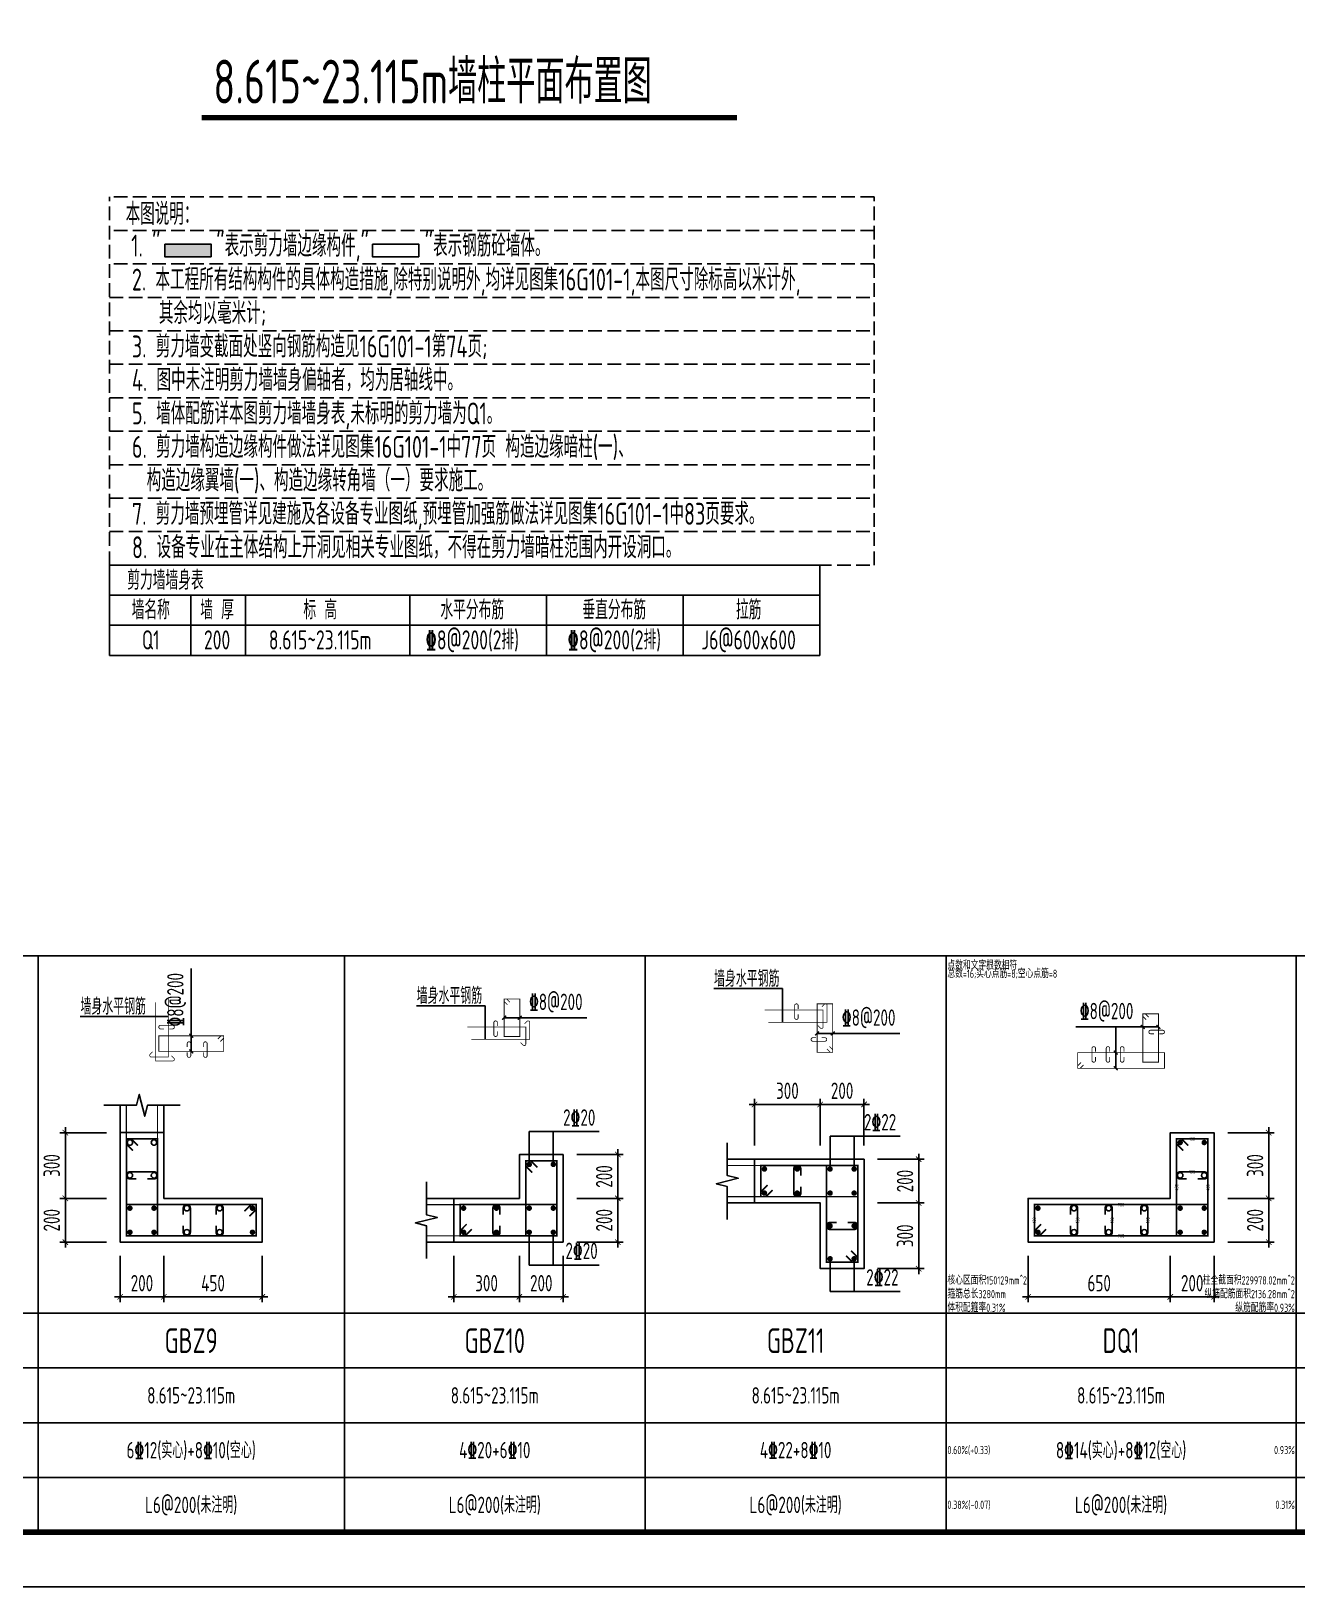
# Model space of a CAD drawing. Extents: x -668857 to 154266, y -275694 to 291306.
# Drawn here: x -320711 to -297571, y -40342 to -11913 of the extents above; entities that cross this region are included whole.
import ezdxf
from ezdxf.enums import TextEntityAlignment as Align

# ---------------------------------------------------------------- set-up
doc = ezdxf.new("R2010")
doc.units = 0
doc.header["$LTSCALE"] = 1000
doc.linetypes.add('DASH', pattern=[0.35, 0.25, -0.1])
doc.layers.get('0').update_dxf_attribs({"linetype": 'CONTINUOUS'})
doc.layers.get('DEFPOINTS').update_dxf_attribs({"linetype": 'CONTINUOUS'})
for name, color, linetype in [('-TK', 7, 'CONTINUOUS'), ('COLU_DE_DIM', 3, 'CONTINUOUS'), ('COLU_DE_TH', 7, 'CONTINUOUS'), ('HATCH', 8, 'CONTINUOUS'), ('LABEL', 1, 'CONTINUOUS'), ('LINK', 6, 'CONTINUOUS'), ('LINK-INDEX', 6, 'CONTINUOUS'), ('link-墙筋', 6, 'CONTINUOUS'), ('PUB_TEXT', 2, 'CONTINUOUS'), ('REIN', 6, 'CONTINUOUS'), ('S-文字', 7, 'CONTINUOUS'), ('S-表格线', 54, 'CONTINUOUS'), ('TAB', 7, 'CONTINUOUS'), ('TAB_TEXT', 7, 'CONTINUOUS'), ('TEXT25', 2, 'CONTINUOUS'), ('THIN', 7, 'CONTINUOUS'), ('z-计算配筋', 7, 'CONTINUOUS'), ('箍筋长度', 3, 'CONTINUOUS'), ('配箍校核', 34, 'CONTINUOUS')]:
    doc.layers.add(name, color=color, linetype=linetype)
doc.styles.add('BW_Rein', font='Tssdeng.shx', dxfattribs={"width": 0.7, "bigfont": 'hztxt.shx'})
doc.styles.add('TSSD_DIMENSION', font='Tssdeng.shx', dxfattribs={"width": 0.7, "bigfont": 'tssdchn.shx'})
doc.styles.add('TSSD_REIN', font='tssdeng.shx', dxfattribs={"width": 0.7, "height": 300, "bigfont": 'tssdchn.shx'})
doc.dimstyles.new('TSSD_25_100', dxfattribs={"dimtxt": 300, "dimasz": 100, "dimexe": 100, "dimexo": 250, "dimgap": 100, "dimtad": 1, "dimdec": 0, "dimlfac": 0.25, "dimzin": 0, "dimdsep": 46, "dimtxsty": 'TSSD_DIMENSION', "dimblk": 'ARCHTICK', "dimcen": 0, "dimdle": 100, "dimclrt": 7, "dimadec": 0, "dimazin": 0, "dimtfac": 1, "dimtdec": 0, "dimtix": 1, "dimtmove": 2, "dimatfit": 3, "dimldrblk": 'ARCHTICK', "dimfxl": 0, "dimtolj": 1, "dimtzin": 0, "dimarcsym": 0})

# ---------------------------------------------------------------- blocks, each defined once
blk = doc.blocks.new('_ArchTick')
at = {"color": 0, "linetype": 'ByBlock', "const_width": 0.15}
blk.add_lwpolyline([(-0.5, -0.5), (0.5, 0.5)], dxfattribs=at)
blk = doc.blocks.new('*D1475')
at = {"layer": 'COLU_DE_DIM', "color": 0, "lineweight": -2}
for p, q in [((-302485, -34292), (-302485, -35142)), ((-299885, -34292), (-299885, -35142)), ((-302585, -35042), (-299785, -35042))]:
    blk.add_line(p, q, dxfattribs=at)
at = {"layer": 'DEFPOINTS', "color": 0}
for p in [(-302485, -34042), (-299885, -34042), (-299885, -35042)]:
    blk.add_point(p, dxfattribs=at)
at = {"layer": 'COLU_DE_DIM', "color": 0, "lineweight": -2, "xscale": 100, "yscale": 100, "zscale": 100, "rotation": 180}
blk.add_blockref('_ArchTick', (-302485, -35042), dxfattribs=at)
at = {"layer": 'COLU_DE_DIM', "color": 0, "lineweight": -2, "xscale": 100, "yscale": 100, "zscale": 100}
blk.add_blockref('_ArchTick', (-299885, -35042), dxfattribs=at)
at = {"layer": 'COLU_DE_DIM', "color": 7, "insert": (-301185, -34792), "char_height": 300, "attachment_point": 5, "style": 'TSSD_DIMENSION'}
blk.add_mtext('\\A1;650', dxfattribs=at)
blk = doc.blocks.new('*D1476')
at = {"layer": 'COLU_DE_DIM', "color": 0, "lineweight": -2}
for p, q in [((-299885, -34292), (-299885, -35142)), ((-299085, -34292), (-299085, -35142)), ((-299985, -35042), (-298985, -35042))]:
    blk.add_line(p, q, dxfattribs=at)
at = {"layer": 'DEFPOINTS', "color": 0}
for p in [(-299885, -34042), (-299085, -34042), (-299085, -35042)]:
    blk.add_point(p, dxfattribs=at)
at = {"layer": 'COLU_DE_DIM', "color": 0, "lineweight": -2, "xscale": 100, "yscale": 100, "zscale": 100, "rotation": 180}
blk.add_blockref('_ArchTick', (-299885, -35042), dxfattribs=at)
at = {"layer": 'COLU_DE_DIM', "color": 0, "lineweight": -2, "xscale": 100, "yscale": 100, "zscale": 100}
blk.add_blockref('_ArchTick', (-299085, -35042), dxfattribs=at)
at = {"layer": 'COLU_DE_DIM', "color": 7, "insert": (-299485, -34792), "char_height": 300, "attachment_point": 5, "style": 'TSSD_DIMENSION'}
blk.add_mtext('\\A1;200', dxfattribs=at)
blk = doc.blocks.new('*D1477')
at = {"layer": 'COLU_DE_DIM', "color": 0, "lineweight": -2}
for p, q in [((-298835, -33242), (-297985, -33242)), ((-298085, -34142), (-298085, -33142)), ((-298835, -34042), (-297985, -34042))]:
    blk.add_line(p, q, dxfattribs=at)
at = {"layer": 'DEFPOINTS', "color": 0}
for p in [(-299085, -33242), (-298085, -33242), (-299085, -34042)]:
    blk.add_point(p, dxfattribs=at)
at = {"layer": 'COLU_DE_DIM', "color": 0, "lineweight": -2, "xscale": 100, "yscale": 100, "zscale": 100}
for p, rotation in [((-298085, -33242), 90), ((-298085, -34042), 270)]:
    blk.add_blockref('_ArchTick', p, dxfattribs=dict(at, rotation=rotation))
at = {"layer": 'COLU_DE_DIM', "color": 7, "insert": (-298335, -33642), "char_height": 300, "attachment_point": 5, "rotation": 90, "style": 'TSSD_DIMENSION'}
blk.add_mtext('\\A1;200', dxfattribs=at)
blk = doc.blocks.new('*D1478')
at = {"layer": 'COLU_DE_DIM', "color": 0, "lineweight": -2}
for p, q in [((-298835, -32042), (-297985, -32042)), ((-298085, -33342), (-298085, -31942)), ((-298835, -33242), (-297985, -33242))]:
    blk.add_line(p, q, dxfattribs=at)
at = {"layer": 'DEFPOINTS', "color": 0}
for p in [(-299085, -32042), (-298085, -32042), (-299085, -33242)]:
    blk.add_point(p, dxfattribs=at)
at = {"layer": 'COLU_DE_DIM', "color": 0, "lineweight": -2, "xscale": 100, "yscale": 100, "zscale": 100}
for p, rotation in [((-298085, -32042), 90), ((-298085, -33242), 270)]:
    blk.add_blockref('_ArchTick', p, dxfattribs=dict(at, rotation=rotation))
at = {"layer": 'COLU_DE_DIM', "color": 7, "insert": (-298335, -32642), "char_height": 300, "attachment_point": 5, "rotation": 90, "style": 'TSSD_DIMENSION'}
blk.add_mtext('\\A1;300', dxfattribs=at)
blk = doc.blocks.new('*D1483')
at = {"layer": 'COLU_DE_DIM', "color": 0, "lineweight": -2}
for p, q in [((-307585, -31526), (-306185, -31526)), ((-307485, -32276), (-307485, -31426)), ((-306285, -32276), (-306285, -31426))]:
    blk.add_line(p, q, dxfattribs=at)
at = {"layer": 'DEFPOINTS', "color": 0}
for p in [(-306285, -31526), (-307485, -32526), (-306285, -32526)]:
    blk.add_point(p, dxfattribs=at)
at = {"layer": 'COLU_DE_DIM', "color": 0, "lineweight": -2, "xscale": 100, "yscale": 100, "zscale": 100, "rotation": 180}
blk.add_blockref('_ArchTick', (-307485, -31526), dxfattribs=at)
at = {"layer": 'COLU_DE_DIM', "color": 0, "lineweight": -2, "xscale": 100, "yscale": 100, "zscale": 100}
blk.add_blockref('_ArchTick', (-306285, -31526), dxfattribs=at)
at = {"layer": 'COLU_DE_DIM', "color": 7, "insert": (-306885, -31276), "char_height": 300, "attachment_point": 5, "style": 'TSSD_DIMENSION'}
blk.add_mtext('\\A1;300', dxfattribs=at)
blk = doc.blocks.new('*D1484')
at = {"layer": 'COLU_DE_DIM', "color": 0, "lineweight": -2}
for p, q in [((-306385, -31526), (-305385, -31526)), ((-306285, -32276), (-306285, -31426)), ((-305485, -32276), (-305485, -31426))]:
    blk.add_line(p, q, dxfattribs=at)
at = {"layer": 'DEFPOINTS', "color": 0}
for p in [(-305485, -31526), (-306285, -32526), (-305485, -32526)]:
    blk.add_point(p, dxfattribs=at)
at = {"layer": 'COLU_DE_DIM', "color": 0, "lineweight": -2, "xscale": 100, "yscale": 100, "zscale": 100, "rotation": 180}
blk.add_blockref('_ArchTick', (-306285, -31526), dxfattribs=at)
at = {"layer": 'COLU_DE_DIM', "color": 0, "lineweight": -2, "xscale": 100, "yscale": 100, "zscale": 100}
blk.add_blockref('_ArchTick', (-305485, -31526), dxfattribs=at)
at = {"layer": 'COLU_DE_DIM', "color": 7, "insert": (-305885, -31276), "char_height": 300, "attachment_point": 5, "style": 'TSSD_DIMENSION'}
blk.add_mtext('\\A1;200', dxfattribs=at)
blk = doc.blocks.new('*D1485')
at = {"layer": 'COLU_DE_DIM', "color": 0, "lineweight": -2}
for p, q in [((-304485, -34626), (-304485, -33226)), ((-305235, -33326), (-304385, -33326)), ((-305235, -34526), (-304385, -34526))]:
    blk.add_line(p, q, dxfattribs=at)
at = {"layer": 'DEFPOINTS', "color": 0}
for p in [(-305485, -33326), (-304485, -33326), (-305485, -34526)]:
    blk.add_point(p, dxfattribs=at)
at = {"layer": 'COLU_DE_DIM', "color": 0, "lineweight": -2, "xscale": 100, "yscale": 100, "zscale": 100}
for p, rotation in [((-304485, -33326), 90), ((-304485, -34526), 270)]:
    blk.add_blockref('_ArchTick', p, dxfattribs=dict(at, rotation=rotation))
at = {"layer": 'COLU_DE_DIM', "color": 7, "insert": (-304735, -33926), "char_height": 300, "attachment_point": 5, "rotation": 90, "style": 'TSSD_DIMENSION'}
blk.add_mtext('\\A1;300', dxfattribs=at)
blk = doc.blocks.new('*D1486')
at = {"layer": 'COLU_DE_DIM', "color": 0, "lineweight": -2}
for p, q in [((-305235, -32526), (-304385, -32526)), ((-304485, -33426), (-304485, -32426)), ((-305235, -33326), (-304385, -33326))]:
    blk.add_line(p, q, dxfattribs=at)
at = {"layer": 'DEFPOINTS', "color": 0}
for p in [(-305485, -32526), (-304485, -32526), (-305485, -33326)]:
    blk.add_point(p, dxfattribs=at)
at = {"layer": 'COLU_DE_DIM', "color": 0, "lineweight": -2, "xscale": 100, "yscale": 100, "zscale": 100}
for p, rotation in [((-304485, -32526), 90), ((-304485, -33326), 270)]:
    blk.add_blockref('_ArchTick', p, dxfattribs=dict(at, rotation=rotation))
at = {"layer": 'COLU_DE_DIM', "color": 7, "insert": (-304735, -32926), "char_height": 300, "attachment_point": 5, "rotation": 90, "style": 'TSSD_DIMENSION'}
blk.add_mtext('\\A1;200', dxfattribs=at)
blk = doc.blocks.new('*D1487')
at = {"layer": 'COLU_DE_DIM', "color": 0, "lineweight": -2}
for p, q in [((-319085, -34292), (-319085, -35142)), ((-318285, -34292), (-318285, -35142)), ((-319185, -35042), (-318185, -35042))]:
    blk.add_line(p, q, dxfattribs=at)
at = {"layer": 'DEFPOINTS', "color": 0}
for p in [(-319085, -34042), (-318285, -34042), (-318285, -35042)]:
    blk.add_point(p, dxfattribs=at)
at = {"layer": 'COLU_DE_DIM', "color": 0, "lineweight": -2, "xscale": 100, "yscale": 100, "zscale": 100, "rotation": 180}
blk.add_blockref('_ArchTick', (-319085, -35042), dxfattribs=at)
at = {"layer": 'COLU_DE_DIM', "color": 0, "lineweight": -2, "xscale": 100, "yscale": 100, "zscale": 100}
blk.add_blockref('_ArchTick', (-318285, -35042), dxfattribs=at)
at = {"layer": 'COLU_DE_DIM', "color": 7, "insert": (-318685, -34792), "char_height": 300, "attachment_point": 5, "style": 'TSSD_DIMENSION'}
blk.add_mtext('\\A1;200', dxfattribs=at)
blk = doc.blocks.new('*D1488')
at = {"layer": 'COLU_DE_DIM', "color": 0, "lineweight": -2}
for p, q in [((-318285, -34292), (-318285, -35142)), ((-316485, -34292), (-316485, -35142)), ((-318385, -35042), (-316385, -35042))]:
    blk.add_line(p, q, dxfattribs=at)
at = {"layer": 'DEFPOINTS', "color": 0}
for p in [(-318285, -34042), (-316485, -34042), (-316485, -35042)]:
    blk.add_point(p, dxfattribs=at)
at = {"layer": 'COLU_DE_DIM', "color": 0, "lineweight": -2, "xscale": 100, "yscale": 100, "zscale": 100, "rotation": 180}
blk.add_blockref('_ArchTick', (-318285, -35042), dxfattribs=at)
at = {"layer": 'COLU_DE_DIM', "color": 0, "lineweight": -2, "xscale": 100, "yscale": 100, "zscale": 100}
blk.add_blockref('_ArchTick', (-316485, -35042), dxfattribs=at)
at = {"layer": 'COLU_DE_DIM', "color": 7, "insert": (-317385, -34792), "char_height": 300, "attachment_point": 5, "style": 'TSSD_DIMENSION'}
blk.add_mtext('\\A1;450', dxfattribs=at)
blk = doc.blocks.new('*D1489')
at = {"layer": 'COLU_DE_DIM', "color": 0, "lineweight": -2}
for p, q in [((-319335, -33242), (-320185, -33242)), ((-320085, -34142), (-320085, -33142)), ((-319335, -34042), (-320185, -34042))]:
    blk.add_line(p, q, dxfattribs=at)
at = {"layer": 'DEFPOINTS', "color": 0}
for p in [(-320085, -33242), (-319085, -33242), (-319085, -34042)]:
    blk.add_point(p, dxfattribs=at)
at = {"layer": 'COLU_DE_DIM', "color": 0, "lineweight": -2, "xscale": 100, "yscale": 100, "zscale": 100}
for p, rotation in [((-320085, -33242), 90), ((-320085, -34042), 270)]:
    blk.add_blockref('_ArchTick', p, dxfattribs=dict(at, rotation=rotation))
at = {"layer": 'COLU_DE_DIM', "color": 7, "insert": (-320335, -33642), "char_height": 300, "attachment_point": 5, "rotation": 90, "style": 'TSSD_DIMENSION'}
blk.add_mtext('\\A1;200', dxfattribs=at)
blk = doc.blocks.new('*D1490')
at = {"layer": 'COLU_DE_DIM', "color": 0, "lineweight": -2}
for p, q in [((-319335, -32042), (-320185, -32042)), ((-320085, -33342), (-320085, -31942)), ((-319335, -33242), (-320185, -33242))]:
    blk.add_line(p, q, dxfattribs=at)
at = {"layer": 'DEFPOINTS', "color": 0}
for p in [(-320085, -32042), (-319085, -32042), (-319085, -33242)]:
    blk.add_point(p, dxfattribs=at)
at = {"layer": 'COLU_DE_DIM', "color": 0, "lineweight": -2, "xscale": 100, "yscale": 100, "zscale": 100}
for p, rotation in [((-320085, -32042), 90), ((-320085, -33242), 270)]:
    blk.add_blockref('_ArchTick', p, dxfattribs=dict(at, rotation=rotation))
at = {"layer": 'COLU_DE_DIM', "color": 7, "insert": (-320335, -32642), "char_height": 300, "attachment_point": 5, "rotation": 90, "style": 'TSSD_DIMENSION'}
blk.add_mtext('\\A1;300', dxfattribs=at)
blk = doc.blocks.new('*D1491')
at = {"layer": 'COLU_DE_DIM', "color": 0, "lineweight": -2}
for p, q in [((-312985, -34292), (-312985, -35142)), ((-311785, -34292), (-311785, -35142)), ((-313085, -35042), (-311685, -35042))]:
    blk.add_line(p, q, dxfattribs=at)
at = {"layer": 'DEFPOINTS', "color": 0}
for p in [(-312985, -34042), (-311785, -34042), (-311785, -35042)]:
    blk.add_point(p, dxfattribs=at)
at = {"layer": 'COLU_DE_DIM', "color": 0, "lineweight": -2, "xscale": 100, "yscale": 100, "zscale": 100, "rotation": 180}
blk.add_blockref('_ArchTick', (-312985, -35042), dxfattribs=at)
at = {"layer": 'COLU_DE_DIM', "color": 0, "lineweight": -2, "xscale": 100, "yscale": 100, "zscale": 100}
blk.add_blockref('_ArchTick', (-311785, -35042), dxfattribs=at)
at = {"layer": 'COLU_DE_DIM', "color": 7, "insert": (-312385, -34792), "char_height": 300, "attachment_point": 5, "style": 'TSSD_DIMENSION'}
blk.add_mtext('\\A1;300', dxfattribs=at)
blk = doc.blocks.new('*D1492')
at = {"layer": 'COLU_DE_DIM', "color": 0, "lineweight": -2}
for p, q in [((-311785, -34292), (-311785, -35142)), ((-310985, -34292), (-310985, -35142)), ((-311885, -35042), (-310885, -35042))]:
    blk.add_line(p, q, dxfattribs=at)
at = {"layer": 'DEFPOINTS', "color": 0}
for p in [(-311785, -34042), (-310985, -34042), (-310985, -35042)]:
    blk.add_point(p, dxfattribs=at)
at = {"layer": 'COLU_DE_DIM', "color": 0, "lineweight": -2, "xscale": 100, "yscale": 100, "zscale": 100, "rotation": 180}
blk.add_blockref('_ArchTick', (-311785, -35042), dxfattribs=at)
at = {"layer": 'COLU_DE_DIM', "color": 0, "lineweight": -2, "xscale": 100, "yscale": 100, "zscale": 100}
blk.add_blockref('_ArchTick', (-310985, -35042), dxfattribs=at)
at = {"layer": 'COLU_DE_DIM', "color": 7, "insert": (-311385, -34792), "char_height": 300, "attachment_point": 5, "style": 'TSSD_DIMENSION'}
blk.add_mtext('\\A1;200', dxfattribs=at)
blk = doc.blocks.new('*D1493')
at = {"layer": 'COLU_DE_DIM', "color": 0, "lineweight": -2}
for p, q in [((-310735, -33242), (-309885, -33242)), ((-309985, -34142), (-309985, -33142)), ((-310735, -34042), (-309885, -34042))]:
    blk.add_line(p, q, dxfattribs=at)
at = {"layer": 'DEFPOINTS', "color": 0}
for p in [(-310985, -33242), (-309985, -33242), (-310985, -34042)]:
    blk.add_point(p, dxfattribs=at)
at = {"layer": 'COLU_DE_DIM', "color": 0, "lineweight": -2, "xscale": 100, "yscale": 100, "zscale": 100}
for p, rotation in [((-309985, -33242), 90), ((-309985, -34042), 270)]:
    blk.add_blockref('_ArchTick', p, dxfattribs=dict(at, rotation=rotation))
at = {"layer": 'COLU_DE_DIM', "color": 7, "insert": (-310235, -33642), "char_height": 300, "attachment_point": 5, "rotation": 90, "style": 'TSSD_DIMENSION'}
blk.add_mtext('\\A1;200', dxfattribs=at)
blk = doc.blocks.new('*D1494')
at = {"layer": 'COLU_DE_DIM', "color": 0, "lineweight": -2}
for p, q in [((-309985, -33342), (-309985, -32342)), ((-310735, -32442), (-309885, -32442)), ((-310735, -33242), (-309885, -33242))]:
    blk.add_line(p, q, dxfattribs=at)
at = {"layer": 'DEFPOINTS', "color": 0}
for p in [(-310985, -32442), (-309985, -32442), (-310985, -33242)]:
    blk.add_point(p, dxfattribs=at)
at = {"layer": 'COLU_DE_DIM', "color": 0, "lineweight": -2, "xscale": 100, "yscale": 100, "zscale": 100}
for p, rotation in [((-309985, -32442), 90), ((-309985, -33242), 270)]:
    blk.add_blockref('_ArchTick', p, dxfattribs=dict(at, rotation=rotation))
at = {"layer": 'COLU_DE_DIM', "color": 7, "insert": (-310235, -32842), "char_height": 300, "attachment_point": 5, "rotation": 90, "style": 'TSSD_DIMENSION'}
blk.add_mtext('\\A1;200', dxfattribs=at)
blk = doc.blocks.new('*U1218')
at = {"layer": 'HATCH'}
for points in [[(5140097, 756132), (5140097, 756363), (5140942, 756132)], [(5140097, 756363), (5140942, 756132), (5140942, 756363)]]:
    blk.add_solid(points, dxfattribs=at)
blk = doc.blocks.new('A1')
blk.add_lwpolyline([(0, 59400), (0, 0), (84100, 0), (84100, 59400)], close=True)
at = {"const_width": 100}
blk.add_lwpolyline([(2500, 58400), (2500, 1000), (83100, 1000), (83100, 58400)], close=True, dxfattribs=at)

msp = doc.modelspace()

# ---------------------------------------------------------------- linework, layer by layer
at = {"layer": 'COLU_DE_TH'}
for points in [[(-318284.77, -32041.64), (-319084.77, -32041.64), (-319084.77, -34041.64), (-316484.5, -34041.64), (-316484.5, -33241.64), (-318284.77, -33241.64), (-318284.77, -32041.64)], [(-299084.6, -34041.64), (-299084.6, -32041.98), (-299884.6, -32041.98), (-299884.6, -33241.64), (-302484.5, -33241.64), (-302484.5, -34041.64), (-299084.6, -34041.64)], [(-312984.5, -33241.64), (-312984.5, -34041.64), (-310984.5, -34041.64), (-310984.5, -32441.64), (-311784.5, -32441.64), (-311784.5, -33241.64), (-312984.5, -33241.64)], [(-307484.5, -32525.95), (-307484.5, -33325.95), (-306284.5, -33325.95), (-306284.5, -34525.6), (-305484.5, -34525.6), (-305484.5, -32525.95), (-307484.5, -32525.95)]]:
    msp.add_lwpolyline(points, close=True, dxfattribs=at)
at = {"layer": 'LABEL'}
for p, q in [((-317784.64, -30555.97), (-317784.64, -29043.47)), ((-312062, -29941.64), (-310549.5, -29941.64)), ((-300102.07, -30109.09), (-301614.57, -30109.09)), ((-306342, -30229.13), (-304829.5, -30229.13)), ((-311604.5, -32021.64), (-310324.5, -32021.64)), ((-311604.5, -32621.64), (-311604.5, -32021.64)), ((-311164.5, -32621.64), (-311164.5, -32021.64)), ((-306104.5, -32105.95), (-304824.5, -32105.95)), ((-306104.5, -32705.95), (-306104.5, -32105.95)), ((-305664.5, -32705.95), (-305664.5, -32105.95)), ((-311604.5, -33861.64), (-311604.5, -34461.64)), ((-311164.5, -33861.64), (-311164.5, -34461.64)), ((-306104.5, -34345.6), (-306104.5, -34945.6)), ((-305664.5, -34345.6), (-305664.5, -34945.6)), ((-311604.5, -34461.64), (-310324.5, -34461.64)), ((-306104.5, -34945.6), (-304824.5, -34945.6))]:
    msp.add_line(p, q, dxfattribs=at)
at = {"layer": 'LABEL', "const_width": 25}
for points in [[(-312097.36, -29977), (-312026.61, -29906.29)], [(-311812.36, -29977), (-311741.61, -29906.29)], [(-300351.7, -30144.44), (-300422.45, -30073.73)], [(-300066.7, -30144.44), (-300137.45, -30073.73)], [(-317749.24, -30306.32), (-317819.99, -30235.61)], [(-306377.39, -30264.48), (-306306.64, -30193.77)], [(-306092.39, -30264.48), (-306021.64, -30193.77)], [(-317749.24, -30591.32), (-317819.99, -30520.61)], [(-300846.16, -30614.88), (-300916.91, -30544.17)], [(-300846.16, -30899.88), (-300916.91, -30829.17)]]:
    msp.add_lwpolyline(points, dxfattribs=at)
at = {"layer": 'LABEL'}
msp.add_lwpolyline([(-300881.54, -30864.53), (-300881.54, -30109.09)], dxfattribs=at)
at = {"layer": 'LINK', "const_width": 30}
for points in [[(-318849.77, -32368.57), (-318969.77, -32248.57), (-318969.77, -32156.64), (-318399.77, -32156.64), (-318399.77, -33926.64), (-318969.77, -33926.64), (-318969.77, -32156.64), (-318877.84, -32156.64), (-318757.84, -32276.64)], [(-299649.6, -32368.91), (-299769.6, -32248.91), (-299769.6, -32156.98), (-299199.6, -32156.98), (-299199.6, -33926.64), (-299769.6, -33926.64), (-299769.6, -32156.98), (-299677.68, -32156.98), (-299557.68, -32276.98)], [(-311549.5, -32768.57), (-311669.5, -32648.57), (-311669.5, -32556.64), (-311099.5, -32556.64), (-311099.5, -33926.64), (-311669.5, -33926.64), (-311669.5, -32556.64), (-311577.58, -32556.64), (-311457.58, -32676.64)], [(-307157.58, -33090.95), (-307277.58, -33210.95), (-307369.5, -33210.95), (-307369.5, -32640.95), (-305599.5, -32640.95), (-305599.5, -33210.95), (-307369.5, -33210.95), (-307369.5, -33119.03), (-307249.5, -32999.03)], [(-305719.5, -34198.68), (-305599.5, -34318.68), (-305599.5, -34410.6), (-306169.5, -34410.6), (-306169.5, -32640.95), (-305599.5, -32640.95), (-305599.5, -34410.6), (-305691.43, -34410.6), (-305811.43, -34290.6)], [(-316811.43, -33476.64), (-316691.43, -33356.64), (-316599.5, -33356.64), (-316599.5, -33926.64), (-318969.77, -33926.64), (-318969.77, -33356.64), (-316599.5, -33356.64), (-316599.5, -33448.57), (-316719.5, -33568.57)], [(-312657.58, -33806.64), (-312777.58, -33926.64), (-312869.5, -33926.64), (-312869.5, -33356.64), (-311099.5, -33356.64), (-311099.5, -33926.64), (-312869.5, -33926.64), (-312869.5, -33834.72), (-312749.5, -33714.72)], [(-302157.58, -33806.64), (-302277.58, -33926.64), (-302369.5, -33926.64), (-302369.5, -33356.64), (-299199.6, -33356.64), (-299199.6, -33926.64), (-302369.5, -33926.64), (-302369.5, -33834.72), (-302249.5, -33714.72)]]:
    msp.add_lwpolyline(points, dxfattribs=at)
for points in [[(-306639.5, -32825.95), (-306639.5, -32705.95, 1), (-306769.5, -32705.95), (-306769.5, -33145.95, 1), (-306639.5, -33145.95), (-306639.5, -33025.95)], [(-318584.77, -32886.64), (-318464.77, -32886.64, 1), (-318464.77, -32756.64), (-318904.77, -32756.64, 1), (-318904.77, -32886.64), (-318784.77, -32886.64)], [(-299384.6, -32886.81), (-299264.6, -32886.81, 1), (-299264.6, -32756.81), (-299704.6, -32756.81, 1), (-299704.6, -32886.81), (-299584.6, -32886.81)], [(-317929.68, -33741.64), (-317929.68, -33861.64, 1), (-317799.68, -33861.64), (-317799.68, -33421.64, 1), (-317929.68, -33421.64), (-317929.68, -33541.64)], [(-317329.59, -33741.64), (-317329.59, -33861.64, 1), (-317199.59, -33861.64), (-317199.59, -33421.64, 1), (-317329.59, -33421.64), (-317329.59, -33541.64)], [(-312139.5, -33541.64), (-312139.5, -33421.64, 1), (-312269.5, -33421.64), (-312269.5, -33861.64, 1), (-312139.5, -33861.64), (-312139.5, -33741.64)], [(-301710.22, -33741.64), (-301710.22, -33861.64, 1), (-301580.22, -33861.64), (-301580.22, -33421.64, 1), (-301710.22, -33421.64), (-301710.22, -33541.64)], [(-301076.79, -33741.64), (-301076.79, -33861.64, 1), (-300946.79, -33861.64), (-300946.79, -33421.64, 1), (-301076.79, -33421.64), (-301076.79, -33541.64)], [(-300425.52, -33741.64), (-300425.52, -33861.64, 1), (-300295.52, -33861.64), (-300295.52, -33421.64, 1), (-300425.52, -33421.64), (-300425.52, -33541.64)], [(-305984.5, -33680.78), (-306104.5, -33680.78, 1), (-306104.5, -33810.78), (-305664.5, -33810.78, 1), (-305664.5, -33680.78), (-305784.5, -33680.78)]]:
    msp.add_lwpolyline(points, format="xyb", dxfattribs=at)
at = {"layer": 'LINK-INDEX', "const_width": 15}
for points in [[(-312002, -29705.1), (-312062, -29645.1), (-312062, -29599.14), (-311777, -29599.14), (-311777, -30284.14), (-312062, -30284.14), (-312062, -29599.14), (-312016.04, -29599.14), (-311956.04, -29659.14)], [(-306117, -30466.54), (-306057, -30526.54), (-306057, -30572.5), (-306342, -30572.5), (-306342, -29687.67), (-306057, -29687.67), (-306057, -30572.5), (-306102.97, -30572.5), (-306162.97, -30512.5)], [(-300327.08, -29975.66), (-300387.08, -29915.66), (-300387.08, -29869.7), (-300102.08, -29869.7), (-300102.08, -30754.53), (-300387.08, -30754.53), (-300387.08, -29869.7), (-300341.12, -29869.7), (-300281.12, -29929.7)], [(-317298.03, -30330.97), (-317238.03, -30270.97), (-317192.07, -30270.97), (-317192.07, -30555.97), (-318377.2, -30555.97), (-318377.2, -30270.97), (-317192.07, -30270.97), (-317192.07, -30316.93), (-317252.07, -30376.93)], [(-301471.06, -30804.52), (-301531.06, -30864.52), (-301577.03, -30864.52), (-301577.03, -30579.52), (-299992.08, -30579.52), (-299992.08, -30864.52), (-301577.03, -30864.52), (-301577.03, -30818.56), (-301517.03, -30758.56)]]:
    msp.add_lwpolyline(points, dxfattribs=at)
for points in [[(-306687, -29780.17), (-306687, -29720.17, 1), (-306752, -29720.17), (-306752, -29940.17, 1), (-306687, -29940.17), (-306687, -29880.17)], [(-318184.7, -30145.97), (-318124.7, -30145.97, 1), (-318124.7, -30080.97), (-318344.7, -30080.97, 1), (-318344.7, -30145.97), (-318284.7, -30145.97)], [(-312187, -30091.64), (-312187, -30031.64, 1), (-312252, -30031.64), (-312252, -30251.64, 1), (-312187, -30251.64), (-312187, -30191.64)], [(-317857.16, -30573.47), (-317857.16, -30633.47, 1), (-317792.16, -30633.47), (-317792.16, -30413.47, 1), (-317857.16, -30413.47), (-317857.16, -30473.47)], [(-317557.11, -30573.47), (-317557.11, -30633.47, 1), (-317492.11, -30633.47), (-317492.11, -30413.47, 1), (-317557.11, -30413.47), (-317557.11, -30473.47)], [(-306359.5, -30306.63), (-306419.5, -30306.63, 1), (-306419.5, -30371.63), (-306199.5, -30371.63, 1), (-306199.5, -30306.63), (-306259.5, -30306.63)], [(-300084.58, -30234.61), (-300024.58, -30234.61, 1), (-300024.58, -30169.61), (-300244.58, -30169.61, 1), (-300244.58, -30234.61), (-300184.58, -30234.61)], [(-301252.04, -30562.02), (-301252.04, -30502.02, 1), (-301317.04, -30502.02), (-301317.04, -30722.02, 1), (-301252.04, -30722.02), (-301252.04, -30662.02)], [(-300992.05, -30562.03), (-300992.05, -30502.03, 1), (-301057.05, -30502.03), (-301057.05, -30722.03, 1), (-300992.05, -30722.03), (-300992.05, -30662.03)], [(-300732.06, -30562.03), (-300732.06, -30502.03, 1), (-300797.06, -30502.03), (-300797.06, -30722.03, 1), (-300732.06, -30722.03), (-300732.06, -30662.03)]]:
    msp.add_lwpolyline(points, format="xyb", dxfattribs=at)
at = {"layer": 'LINK-INDEX', "color": 1, "const_width": 20}
for points in [[(-318969.77, -32256.64), (-318969.77, -31541.64)], [(-318399.77, -32256.64), (-318399.77, -31541.64)], [(-307269.5, -32640.95), (-307984.5, -32640.95)], [(-307269.5, -33210.95), (-307984.5, -33210.95)], [(-312769.5, -33356.64), (-313484.5, -33356.64)], [(-312769.5, -33926.64), (-313484.5, -33926.64)]]:
    msp.add_lwpolyline(points, dxfattribs=at)
at = {"layer": 'link-墙筋', "color": 152, "const_width": 12.5}
for points in [[(-318202.2, -29589.19), (-318202.2, -30659.19), (-318517.88, -30659.19, -0.41421356), (-318541.88, -30635.19), (-318541.88, -30626.7, -0.19891237), (-318534.85, -30609.73), (-318488.88, -30563.77)], [(-318432.04, -29660.06), (-318432.04, -30730.06), (-318116.36, -30730.06, 0.41421356), (-318092.36, -30706.06), (-318092.36, -30697.57, 0.19891237), (-318099.39, -30680.6), (-318145.35, -30634.64)], [(-307302, -29797.67), (-306232, -29797.67), (-306232, -30113.35, -0.41421356), (-306256, -30137.35), (-306264.49, -30137.35, -0.19891237), (-306281.46, -30130.32), (-306327.42, -30084.36)], [(-307231.13, -30027.51), (-306161.13, -30027.51), (-306161.13, -29711.83, 0.41421356), (-306185.13, -29687.83), (-306193.62, -29687.83, 0.19891237), (-306210.59, -29694.86), (-306256.55, -29740.82)], [(-312737, -30109.14), (-311667, -30109.14), (-311667, -30424.82, -0.41421356), (-311691, -30448.82), (-311699.49, -30448.82, -0.19891237), (-311716.46, -30441.79), (-311762.42, -30395.82)], [(-312666.13, -30338.98), (-311596.13, -30338.98), (-311596.13, -30023.3, 0.41421356), (-311620.13, -29999.3), (-311628.62, -29999.3, 0.19891237), (-311645.59, -30006.33), (-311691.55, -30052.29)]]:
    msp.add_lwpolyline(points, format="xyb", dxfattribs=at)
at = {"layer": 'PUB_TEXT', "color": 7, "const_width": 100}
msp.add_lwpolyline([(-317590.68, -13495.43), (-307803.55, -13495.43)], dxfattribs=at)
at = {"layer": 'REIN', "const_width": 50}
for points in [[(-299729.6, -32221.98, 1), (-299679.6, -32221.98, 1), (-299729.6, -32221.98)], [(-299289.6, -32221.98, 1), (-299239.6, -32221.98, 1), (-299289.6, -32221.98)], [(-311629.5, -32621.64, 1), (-311579.5, -32621.64, 1), (-311629.5, -32621.64)], [(-311189.5, -32621.64, 1), (-311139.5, -32621.64, 1), (-311189.5, -32621.64)], [(-307329.5, -32705.95, 1), (-307279.5, -32705.95, 1), (-307329.5, -32705.95)], [(-306729.5, -32705.95, 1), (-306679.5, -32705.95, 1), (-306729.5, -32705.95)], [(-306129.5, -32705.95, 1), (-306079.5, -32705.95, 1), (-306129.5, -32705.95)], [(-305689.5, -32705.95, 1), (-305639.5, -32705.95, 1), (-305689.5, -32705.95)], [(-307329.5, -33145.95, 1), (-307279.5, -33145.95, 1), (-307329.5, -33145.95)], [(-306729.5, -33145.95, 1), (-306679.5, -33145.95, 1), (-306729.5, -33145.95)], [(-306129.5, -33145.95, 1), (-306079.5, -33145.95, 1), (-306129.5, -33145.95)], [(-305689.5, -33145.95, 1), (-305639.5, -33145.95, 1), (-305689.5, -33145.95)], [(-318929.77, -33421.64, 1), (-318879.77, -33421.64, 1), (-318929.77, -33421.64)], [(-318489.77, -33421.64, 1), (-318439.77, -33421.64, 1), (-318489.77, -33421.64)], [(-316689.5, -33421.64, 1), (-316639.5, -33421.64, 1), (-316689.5, -33421.64)], [(-312829.5, -33421.64, 1), (-312779.5, -33421.64, 1), (-312829.5, -33421.64)], [(-312229.5, -33421.64, 1), (-312179.5, -33421.64, 1), (-312229.5, -33421.64)], [(-311629.5, -33421.64, 1), (-311579.5, -33421.64, 1), (-311629.5, -33421.64)], [(-311189.5, -33421.64, 1), (-311139.5, -33421.64, 1), (-311189.5, -33421.64)], [(-302329.5, -33421.64, 1), (-302279.5, -33421.64, 1), (-302329.5, -33421.64)], [(-299729.6, -33421.64, 1), (-299679.6, -33421.64, 1), (-299729.6, -33421.64)], [(-299289.6, -33421.64, 1), (-299239.6, -33421.64, 1), (-299289.6, -33421.64)], [(-318929.77, -33861.64, 1), (-318879.77, -33861.64, 1), (-318929.77, -33861.64)], [(-318489.77, -33861.64, 1), (-318439.77, -33861.64, 1), (-318489.77, -33861.64)], [(-316689.5, -33861.64, 1), (-316639.5, -33861.64, 1), (-316689.5, -33861.64)], [(-312829.5, -33861.64, 1), (-312779.5, -33861.64, 1), (-312829.5, -33861.64)], [(-312229.5, -33861.64, 1), (-312179.5, -33861.64, 1), (-312229.5, -33861.64)], [(-311629.5, -33861.64, 1), (-311579.5, -33861.64, 1), (-311629.5, -33861.64)], [(-311189.5, -33861.64, 1), (-311139.5, -33861.64, 1), (-311189.5, -33861.64)], [(-306129.5, -33745.78, 1), (-306079.5, -33745.78, 1), (-306129.5, -33745.78)], [(-305689.5, -33745.78, 1), (-305639.5, -33745.78, 1), (-305689.5, -33745.78)], [(-302329.5, -33861.64, 1), (-302279.5, -33861.64, 1), (-302329.5, -33861.64)], [(-299729.6, -33861.64, 1), (-299679.6, -33861.64, 1), (-299729.6, -33861.64)], [(-299289.6, -33861.64, 1), (-299239.6, -33861.64, 1), (-299289.6, -33861.64)], [(-306129.5, -34345.6, 1), (-306079.5, -34345.6, 1), (-306129.5, -34345.6)], [(-305689.5, -34345.6, 1), (-305639.5, -34345.6, 1), (-305689.5, -34345.6)]]:
    msp.add_lwpolyline(points, format="xyb", close=True, dxfattribs=at)
at = {"layer": 'REIN'}
for centre in [(-318904.77, -32221.64), (-318464.77, -32221.64), (-318904.77, -32821.64), (-318464.77, -32821.64), (-299704.6, -32821.81), (-299264.6, -32821.81), (-317864.68, -33421.64), (-317264.59, -33421.64), (-301645.22, -33421.64), (-301011.79, -33421.64), (-300360.52, -33421.64), (-317864.68, -33861.64), (-317264.59, -33861.64), (-301645.22, -33861.64), (-301011.79, -33861.64), (-300360.52, -33861.64)]:
    msp.add_circle(centre, 50, dxfattribs=at)
at = {"layer": 'S-文字'}
for points in [[(-318266.66, -15804.48), (-317421.86, -15804.48), (-317421.86, -16035.2), (-318266.66, -16035.2)], [(-314470.19, -15804.48), (-313625.39, -15804.48), (-313625.39, -16035.2), (-314470.19, -16035.2)]]:
    msp.add_lwpolyline(points, close=True, dxfattribs=at)
at = {"layer": 'S-表格线', "linetype": 'DASH'}
for p, q in [((-319276.14, -21670.31), (-319276.14, -14943.55)), ((-305301.02, -14943.55), (-319276.14, -14943.55)), ((-305301.02, -21670.31), (-305301.02, -14943.55)), ((-305301.02, -15555.07), (-319276.14, -15555.07)), ((-305301.02, -16166.59), (-319276.14, -16166.59)), ((-319276.14, -16778.12), (-305301.02, -16778.12)), ((-319276.14, -17389.64), (-305301.02, -17389.64)), ((-319276.14, -18001.17), (-305301.02, -18001.17)), ((-319276.14, -18612.69), (-305301.02, -18612.69)), ((-319276.14, -19224.21), (-305301.02, -19224.21)), ((-319276.14, -19835.74), (-305301.02, -19835.74)), ((-319276.14, -20447.26), (-305301.02, -20447.26)), ((-319276.14, -21058.79), (-305301.02, -21058.79)), ((-319276.14, -21670.31), (-305301.02, -21670.31))]:
    msp.add_line(p, q, dxfattribs=at)
at = {"layer": 'S-表格线'}
for p, q in [((-319276.14, -21670.31), (-319276.14, -23320.31)), ((-319276.14, -21670.31), (-306290.39, -21670.31)), ((-306290.39, -21670.31), (-306290.39, -23320.31)), ((-319276.14, -22220.31), (-306290.39, -22220.31)), ((-317790.39, -22220.31), (-317790.39, -23320.31)), ((-316790.39, -22220.31), (-316790.39, -23320.31)), ((-313790.39, -22220.31), (-313790.39, -23320.31)), ((-311290.39, -22220.31), (-311290.39, -23320.31)), ((-308790.39, -22220.31), (-308790.39, -23320.31)), ((-319276.14, -22770.31), (-306290.39, -22770.31)), ((-319276.14, -23320.31), (-306290.39, -23320.31))]:
    msp.add_line(p, q, dxfattribs=at)
at = {"layer": 'TAB'}
for points in [[(-326584.72, -28812.09), (-320584.77, -28812.09), (-320584.77, -39341.64), (-326584.72, -39341.64), (-326584.72, -28812.09), (-326584.72, -35341.64), (-320584.77, -35341.64), (-320584.77, -36341.64), (-326584.72, -36341.64), (-326584.72, -37341.64), (-320584.77, -37341.64), (-320584.77, -38341.64), (-326584.72, -38341.64)], [(-320584.77, -28812.09), (-314984.5, -28812.09), (-314984.5, -39341.64), (-320584.77, -39341.64), (-320584.77, -28812.09), (-320584.77, -35341.64), (-314984.5, -35341.64), (-314984.5, -36341.64), (-320584.77, -36341.64), (-320584.77, -37341.64), (-314984.5, -37341.64), (-314984.5, -38341.64), (-320584.77, -38341.64)], [(-314984.5, -28812.09), (-309484.5, -28812.09), (-309484.5, -39341.64), (-314984.5, -39341.64), (-314984.5, -28812.09), (-314984.5, -35341.64), (-309484.5, -35341.64), (-309484.5, -36341.64), (-314984.5, -36341.64), (-314984.5, -37341.64), (-309484.5, -37341.64), (-309484.5, -38341.64), (-314984.5, -38341.64)], [(-309484.5, -28812.09), (-303984.5, -28812.09), (-303984.5, -39341.64), (-309484.5, -39341.64), (-309484.5, -28812.09), (-309484.5, -35341.64), (-303984.5, -35341.64), (-303984.5, -36341.64), (-309484.5, -36341.64), (-309484.5, -37341.64), (-303984.5, -37341.64), (-303984.5, -38341.64), (-309484.5, -38341.64)], [(-303984.5, -28812.09), (-297584.6, -28812.09), (-297584.6, -39341.64), (-303984.5, -39341.64), (-303984.5, -28812.09), (-303984.5, -35341.64), (-297584.6, -35341.64), (-297584.6, -36341.64), (-303984.5, -36341.64), (-303984.5, -37341.64), (-297584.6, -37341.64), (-297584.6, -38341.64), (-303984.5, -38341.64)], [(-297584.6, -28812.09), (-290584.6, -28812.09), (-290584.6, -39341.64), (-297584.6, -39341.64), (-297584.6, -28812.09), (-297584.6, -35341.64), (-290584.6, -35341.64), (-290584.6, -36341.64), (-297584.6, -36341.64), (-297584.6, -37341.64), (-290584.6, -37341.64), (-290584.6, -38341.64), (-297584.6, -38341.64)]]:
    msp.add_lwpolyline(points, dxfattribs=at)
at = {"layer": 'THIN'}
for p, q in [((-319084.77, -32041.64), (-319084.77, -31541.64)), ((-318284.77, -32041.64), (-318284.77, -31541.64)), ((-307484.5, -32525.95), (-307984.5, -32525.95)), ((-312984.5, -33241.64), (-313484.5, -33241.64)), ((-307484.5, -33325.95), (-307984.5, -33325.95)), ((-312984.5, -34041.64), (-313484.5, -34041.64))]:
    msp.add_line(p, q, dxfattribs=at)
for points in [[(-317984.77, -31541.64), (-318584.77, -31541.64), (-318634.77, -31741.64), (-318734.77, -31341.64), (-318784.77, -31541.64), (-319384.77, -31541.64)], [(-307984.5, -32225.95), (-307984.5, -32825.95), (-307784.5, -32875.95), (-308184.5, -32975.95), (-307984.5, -33025.95), (-307984.5, -33625.95)], [(-313484.5, -32941.64), (-313484.5, -33541.64), (-313284.5, -33591.64), (-313684.5, -33691.64), (-313484.5, -33741.64), (-313484.5, -34341.64)]]:
    msp.add_lwpolyline(points, dxfattribs=at)
at = {"layer": 'z-计算配筋'}
for p, q in [((-306977.1, -29409.83), (-308231.74, -29409.83)), ((-306977.1, -30027.51), (-306977.1, -29409.83)), ((-312412.1, -29721.3), (-313666.74, -29721.3)), ((-312412.1, -30338.98), (-312412.1, -29721.3)), ((-318202.2, -29917.3), (-319813.19, -29917.3))]:
    msp.add_line(p, q, dxfattribs=at)

# ---------------------------------------------------------------- block references
at = {"layer": '-TK'}
msp.add_blockref('A1', (-353584.71, -40341.64), dxfattribs=at)
at = {"layer": 'HATCH'}
msp.add_blockref('*U1218', (-5458363.47, -772167.26), dxfattribs=at)

# ---------------------------------------------------------------- texts
at = {"layer": 'PUB_TEXT', "color": 7, "style": 'TSSD_REIN', "width": 0.7}
msp.add_text('8.615~23.115m墙柱平面布置图', height=800, dxfattribs=at).set_placement((-317381.1, -13235.43))
at = {"layer": 'S-文字', "style": 'TSSD_REIN', "width": 0.7}
for s, height, p in [('本图说明：', 400, (-318983.25, -15453.72)), ('1. "      "表示剪力墙边缘构件,"      "表示钢筋砼墙体。', 400, (-318881.52, -16032.68)), ('2. 本工程所有结构构件的具体构造措施,除特别说明外,均详见图集16G101-1,本图尺寸除标高以米计外,', 400, (-318868, -16652.98)), ('其余均以毫米计;', 400, (-318375.4, -17264.5)), ('3. 剪力墙变截面处竖向钢筋构造见16G101-1第74页;', 400, (-318868, -17876.03)), ('4. 图中未注明剪力墙墙身偏轴者，均为居轴线中。', 400, (-318868, -18487.55)), ('6. 剪力墙构造边缘构件做法详见图集16G101-1中77页 构造边缘暗柱(一)、', 400, (-318868, -19710.6)), ('构造边缘翼墙(一)、构造边缘转角墙（一）要求施工。', 400, (-318598.76, -20322.12)), ('7. 剪力墙预埋管详见建施及各设备专业图纸,预埋管加强筋做法详见图集16G101-1中83页要求。', 400, (-318868, -20933.65)), ('8. 设备专业在主体结构上开洞见相关专业图纸，不得在剪力墙暗柱范围内开设洞口。', 400, (-318868, -21545.17)), ('剪力墙墙身表', 350, (-318952.38, -22120.31))]:
    msp.add_text(s, height=height, dxfattribs=at).set_placement(p)
at = {"layer": 'S-文字', "color": 3, "style": 'TSSD_REIN', "width": 0.7}
msp.add_text('5. 墙体配筋详本图剪力墙墙身表,未标明的剪力墙为Q1。', height=400, dxfattribs=at).set_placement((-318868, -19099.07))
at = {"layer": 'S-文字', "style": 'TSSD_REIN', "width": 0.7}
for s, p in [('墙名称', (-318523.82, -22662.45)), ('墙 厚', (-317311.13, -22662.45)), ('标 高', (-315425.75, -22662.45)), ('水平分布筋', (-312647.28, -22662.45)), ('垂直分布筋', (-310050.22, -22662.45)), ('拉筋', (-307594.03, -22662.45)), ('Q1', (-318523.82, -23212.45)), ('200', (-317311.13, -23212.45)), ('8.615~23.115m', (-315425.75, -23212.45)), ('%%1328@200(2排)', (-312647.28, -23212.45)), ('%%1328@200(2排)', (-310050.22, -23212.45)), ('J6@600x600', (-307594.03, -23212.45))]:
    msp.add_text(s, height=350, dxfattribs=at).set_placement(p, align=Align.CENTER)
at = {"layer": 'TAB_TEXT', "style": 'TSSD_REIN', "width": 0.7}
for s, height, p in [('GBZ9', 450, (-317784.64, -35841.64)), ('GBZ10', 450, (-312234.5, -35841.64)), ('GBZ11', 450, (-306734.5, -35841.64)), ('DQ1', 450, (-300784.55, -35841.64)), ('8.615~23.115m', 300, (-317784.64, -36841.64)), ('8.615~23.115m', 300, (-312234.5, -36841.64)), ('8.615~23.115m', 300, (-306734.5, -36841.64)), ('8.615~23.115m', 300, (-300784.55, -36841.64)), ('L6@200(未注明)', 300, (-317784.64, -38841.64)), ('L6@200(未注明)', 300, (-312234.5, -38841.64)), ('L6@200(未注明)', 300, (-306734.5, -38841.64)), ('L6@200(未注明)', 300, (-300784.55, -38841.64))]:
    msp.add_text(s, height=height, dxfattribs=at).set_placement(p, align=Align.MIDDLE)
at = {"layer": 'TAB_TEXT', "color": 1, "style": 'TSSD_REIN', "width": 0.7}
for s, p in [('6%%13212(实心)+8%%13210(空心)', (-317784.64, -37841.64)), ('4%%13220+6%%13210', (-312234.5, -37841.64)), ('4%%13222+8%%13210', (-306734.5, -37841.64)), ('8%%13214(实心)+8%%13212(空心)', (-300784.55, -37841.64))]:
    msp.add_text(s, height=300, dxfattribs=at).set_placement(p, align=Align.MIDDLE)
at = {"layer": 'TEXT25', "style": 'TSSD_REIN', "width": 0.7}
msp.add_text('%%1328@200', height=300, rotation=89.999998, dxfattribs=at).set_placement((-317834.64, -30103.47), align=Align.BOTTOM_LEFT)
for p in [(-311609.5, -29891.64), (-305889.5, -30179.13), (-301539.95, -30059.09)]:
    msp.add_text('%%1328@200', height=300, dxfattribs=at).set_placement(p, align=Align.BOTTOM_LEFT)
at = {"layer": 'TEXT25', "color": 1, "style": 'TSSD_REIN', "width": 0.7}
for s, rotation, p in [('2%%13220', 0.000002, (-310986.04, -32005.58)), ('2%%13222', 0.000002, (-305486.04, -32089.89)), ('2%%13220', 359.999998, (-310943.77, -34441.75)), ('2%%13222', 359.999998, (-305443.77, -34925.72))]:
    msp.add_text(s, height=300, rotation=rotation, dxfattribs=at).set_placement(p, align=Align.BOTTOM_LEFT)
at = {"layer": 'z-计算配筋', "style": 'TSSD_REIN', "width": 0.7}
for p in [(-307628.32, -29226.81), (-319209.76, -29734.28), (-313063.32, -29538.28)]:
    msp.add_text('墙身水平钢筋', height=300, dxfattribs=at).set_placement(p, align=Align.MIDDLE_CENTER)
at = {"layer": '箍筋长度', "style": 'BW_Rein', "width": 0.7}
for s, rotation, p in [('138', 0.000087, (-299484.6, -32156.98)), ('438', 90.000087, (-299769.6, -33041.81)), ('438', 90.000087, (-299199.6, -33041.81)), ('138', 90, (-302369.5, -33641.64)), ('138', 90, (-301580.22, -33641.64)), ('138', 90, (-300946.79, -33641.64)), ('138', 90, (-300295.52, -33641.64))]:
    msp.add_text(s, height=65, rotation=rotation, dxfattribs=at).set_placement(p, align=Align.MIDDLE_CENTER)
for s, p in [('138', (-299484.6, -32756.81)), ('788', (-300784.55, -33356.64)), ('788', (-300784.55, -33926.64))]:
    msp.add_text(s, height=65, dxfattribs=at).set_placement(p, align=Align.MIDDLE_CENTER)
at = {"layer": '配箍校核', "style": 'BW_Rein', "width": 0.7}
for s, p in [('点数和文字根数相符', (-303959.5, -29062.09)), ('总数=16;实心点筋=8;空心点筋=8', (-303959.5, -29212.09)), ('核心区面积150129mm^ 2', (-303959.5, -34816.64)), ('箍筋总长3280mm', (-303959.5, -35066.64)), ('体积配箍率0.31%', (-303959.5, -35316.64))]:
    msp.add_text(s, height=150, dxfattribs=at).set_placement(p)
for s, p in [('柱全截面积229978.02mm^ 2', (-297609.6, -34816.64)), ('纵筋配筋面积2136.28mm^ 2', (-297609.6, -35066.64)), ('纵筋配筋率0.93%', (-297609.6, -35316.64))]:
    msp.add_text(s, height=150, dxfattribs=at).set_placement(p, align=Align.RIGHT)
msp.add_text('0.60%(+0.33)', height=150, dxfattribs=at).set_placement((-303959.5, -37841.64), align=Align.MIDDLE_LEFT)
msp.add_text('0.93%', height=150, dxfattribs=at).set_placement((-297609.6, -37841.64), align=Align.MIDDLE_RIGHT)
at = {"layer": '配箍校核', "color": 1, "style": 'BW_Rein', "width": 0.7}
msp.add_text('0.38%(-0.07)', height=150, dxfattribs=at).set_placement((-303959.5, -38841.64), align=Align.MIDDLE_LEFT)
msp.add_text('0.31%', height=150, dxfattribs=at).set_placement((-297609.6, -38841.64), align=Align.MIDDLE_RIGHT)

# ---------------------------------------------------------------- dimensions: what is measured, and where the dimension line sits
at = {"layer": 'COLU_DE_DIM'}
for base, p1, p2, picture, middle in [((-306284.5, -31525.95), (-307484.5, -32525.95), (-306284.5, -32525.95), '*D1483', (-306884.5, -31275.95)), ((-305484.5, -31525.95), (-306284.5, -32525.95), (-305484.5, -32525.95), '*D1484', (-305884.5, -31275.95)), ((-318284.77, -35041.64), (-319084.77, -34041.64), (-318284.77, -34041.64), '*D1487', (-318684.77, -34791.64)), ((-316484.5, -35041.64), (-318284.77, -34041.64), (-316484.5, -34041.64), '*D1488', (-317384.64, -34791.64)), ((-311784.5, -35041.64), (-312984.5, -34041.64), (-311784.5, -34041.64), '*D1491', (-312384.5, -34791.64)), ((-310984.5, -35041.64), (-311784.5, -34041.64), (-310984.5, -34041.64), '*D1492', (-311384.5, -34791.64)), ((-299884.6, -35041.64), (-302484.5, -34041.64), (-299884.6, -34041.64), '*D1475', (-301184.55, -34791.64)), ((-299084.6, -35041.64), (-299884.6, -34041.64), (-299084.6, -34041.64), '*D1476', (-299484.6, -34791.64))]:
    dim = msp.add_linear_dim(base=base, p1=p1, p2=p2, dimstyle='TSSD_25_100', dxfattribs=at)
    dim.commit()
    dim.dimension.update_dxf_attribs({"geometry": picture, "text_midpoint": middle})
for base, p1, p2, picture, middle in [((-320084.77, -32041.64), (-319084.77, -33241.64), (-319084.77, -32041.64), '*D1490', (-320334.77, -32641.64)), ((-298084.6, -32041.98), (-299084.6, -33241.64), (-299084.6, -32041.98), '*D1478', (-298334.6, -32641.81)), ((-309984.5, -32441.64), (-310984.5, -33241.64), (-310984.5, -32441.64), '*D1494', (-310234.5, -32841.64)), ((-304484.5, -32525.95), (-305484.5, -33325.95), (-305484.5, -32525.95), '*D1486', (-304734.5, -32925.95)), ((-320084.77, -33241.64), (-319084.77, -34041.64), (-319084.77, -33241.64), '*D1489', (-320334.77, -33641.64)), ((-309984.5, -33241.64), (-310984.5, -34041.64), (-310984.5, -33241.64), '*D1493', (-310234.5, -33641.64)), ((-304484.5, -33325.95), (-305484.5, -34525.6), (-305484.5, -33325.95), '*D1485', (-304734.5, -33925.78)), ((-298084.6, -33241.64), (-299084.6, -34041.64), (-299084.6, -33241.64), '*D1477', (-298334.6, -33641.64))]:
    dim = msp.add_linear_dim(base=base, p1=p1, p2=p2, angle=90, dimstyle='TSSD_25_100', dxfattribs=at)
    dim.commit()
    dim.dimension.update_dxf_attribs({"geometry": picture, "text_midpoint": middle})

doc.saveas('drawing.dxf')
